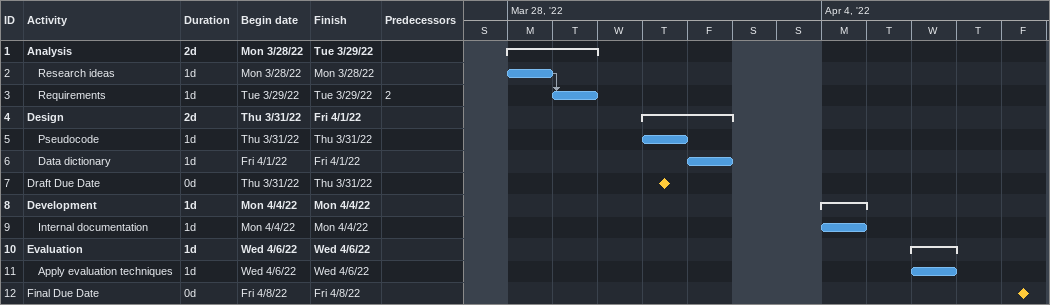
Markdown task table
| ID | Level | Task | Duration | Start | Finish | Predecessors |
|---|---|---|---|---|---|---|
| 1 | 1 | **Analysis** | 2d | 2022-03-28 | 2022-03-29 |  |
| 2 | 2 | Research ideas | 1d | 2022-03-28 | 2022-03-28 |  |
| 3 | 2 | Requirements | 1d | 2022-03-29 | 2022-03-29 | 2 |
| 4 | 1 | **Design** | 2d | 2022-03-31 | 2022-04-01 |  |
| 5 | 2 | Pseudocode | 1d | 2022-03-31 | 2022-03-31 |  |
| 6 | 2 | Data dictionary | 1d | 2022-04-01 | 2022-04-01 |  |
| 7 | 1 | Draft Due Date | 0d | 2022-03-31 | 2022-03-31 |  |
| 8 | 1 | **Development** | 1d | 2022-04-04 | 2022-04-04 |  |
| 9 | 2 | Internal documentation | 1d | 2022-04-04 | 2022-04-04 |  |
| 10 | 1 | **Evaluation** | 1d | 2022-04-06 | 2022-04-06 |  |
| 11 | 2 | Apply evaluation techniques | 1d | 2022-04-06 | 2022-04-06 |  |
| 12 | 1 | Final Due Date | 0d | 2022-04-08 | 2022-04-08 |  |
